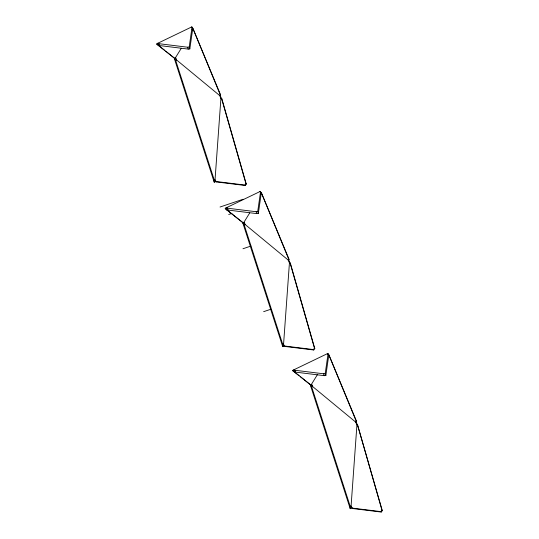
<?xml version="1.0" encoding="UTF-8"?>
<svg xmlns="http://www.w3.org/2000/svg" width="539" height="539" viewBox="0 0 539 539"><rect width="100%" height="100%" fill="white"/><g stroke="black" fill="none" stroke-linecap="round" stroke-linejoin="round"><path stroke-width="0.81" d="M220.909 98.428L214.872 182.067L214.178 182.094L174.346 58.556L175.195 57.99L176.57 59.944L219.629 95.504L220.909 98.428L221.731 98.361L246.276 184.082L245.211 185.483L216.415 181.939L214.812 179.575L214.118 179.602L175.721 60.509L174.346 58.556M214.872 182.067L215 180.397M283.393 346.577L289.43 262.938L288.149 260.014L245.09 224.446L243.722 222.499L242.867 223.065L282.699 346.604L283.393 346.577L283.521 344.906M311.219 384.556L312.593 386.51L355.652 422.071L356.926 424.995L350.896 508.634L350.202 508.661L310.37 385.122L311.219 384.556L312.519 385.628M350.896 508.634L351.084 506.134M181.192 48.443L174.919 58.589L156.701 44.09L157.179 43.551L159.571 45.566L188.246 49.096L189.822 48.914L189.196 47.041L192.052 27.105L191.385 27.085M189.822 48.914L192.672 29.059L192.052 27.105M249.719 212.945L243.439 223.092L225.221 208.6L225.7 208.061L228.091 210.075L256.773 213.606L258.343 213.424L257.716 211.544L260.573 191.614L259.906 191.594M258.343 213.424L261.193 193.568L260.573 191.614M317.639 374.282L310.942 385.156L292.724 370.657L293.203 370.118L295.594 372.139L324.269 375.663L325.846 375.481L325.219 373.608L328.076 353.672L327.409 353.651M325.846 375.481L328.696 355.625L328.076 353.672M216.415 181.939L216.2 181.528L244.874 185.052L245.946 183.658L221.495 98.253M284.942 346.449L284.72 346.031L313.402 349.562L314.466 348.16L290.016 262.762L289.43 262.938L290.251 262.87L314.796 348.592L313.732 349.993L284.942 346.449L283.332 344.084L282.638 344.111L244.241 225.019L242.867 223.065M310.37 385.122L311.744 387.076L350.141 506.175L350.835 506.141L352.223 508.095L380.898 511.619L381.969 510.224L357.512 424.82L356.926 424.995M351.051 506.559L352.439 508.506L381.235 512.05L382.299 510.655L357.512 424.82M158.291 45.572L158.769 45.033L158.028 43.147L158.83 43.679L187.619 47.216L189.196 47.041M226.811 210.075L227.29 209.543L226.548 207.65L227.35 208.189L256.14 211.726L257.716 211.544M294.314 372.139L294.793 371.6L294.051 369.714L294.853 370.246L323.643 373.79L325.219 373.608M175.721 60.509L176.57 59.944L175.701 57.855M244.241 225.019L245.09 224.446L244.221 222.358M311.744 387.076L312.593 386.51L311.724 384.422M157.179 43.551L191.668 26.95L191.85 27.529M225.7 208.061L260.189 191.46L260.371 192.032M293.203 370.118L327.692 353.517L327.874 354.096M220.04 207.023L243.15 199.235M228.704 214.488L231.891 213.41M242.974 248.748L250.938 246.067M263.638 311.67L270.807 309.258M221.145 98.536L221.731 98.361M219.629 95.504L220.471 95.309L220.39 94.419L192.814 28.21L220.471 95.309M288.149 260.014L288.992 259.818L288.911 258.929L261.334 192.713L288.992 259.818M355.652 422.071L356.495 421.875L356.414 420.986L328.837 354.777L327.725 354.339M192.005 29.039L192.672 29.059M261.193 193.568L260.526 193.541L260.708 194.121L261.813 194.559M192.187 29.611L193.292 30.049M156.701 44.09L164.361 50.093M165.641 51.09L174.919 58.589M225.221 208.6L243.439 223.092M292.724 370.657L299.111 375.656M300.385 376.66L310.942 385.156M245.946 183.658L246.276 184.082M244.874 185.052L245.211 185.483M314.466 348.16L314.796 348.592M313.402 349.562L313.732 349.993M381.969 510.224L382.299 510.655M380.898 511.619L381.235 512.05M352.223 508.095L352.439 508.506M219.919 94.925L221.199 97.849M288.439 259.434L289.719 262.358M355.942 421.491L357.222 424.415M356.495 421.875L328.837 354.777M294.853 370.246L295.594 372.139M227.35 208.189L228.091 210.075M158.83 43.679L159.571 45.566M323.643 373.79L324.269 375.663M256.14 211.726L256.773 213.606M187.619 47.216L188.246 49.096M350.141 506.175L350.202 508.661M282.638 344.111L282.699 346.604M214.118 179.602L214.178 182.094"/></g></svg>
